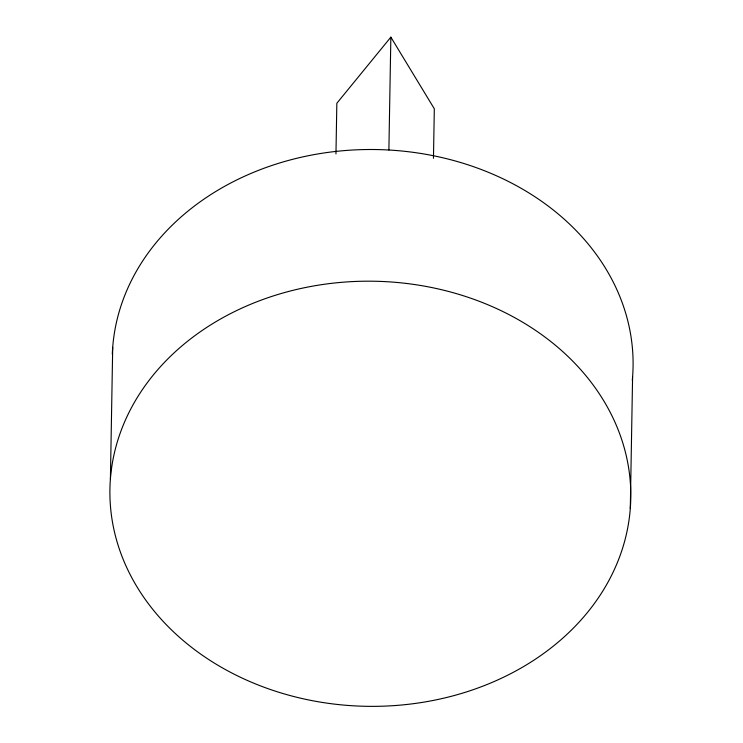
<?xml version="1.0" encoding="UTF-8"?>
<svg xmlns="http://www.w3.org/2000/svg" width="743" height="743" viewBox="0 0 743 743"><rect width="100%" height="100%" fill="white"/><g stroke="black" fill="none" stroke-linecap="round" stroke-linejoin="round"><path stroke-width="1.11" d="M110.41 479.003L112.704 347.325M335.957 153.931L336.839 103.258L390.855 37.15L434.321 108.794L433.457 158.315M388.886 150.021L390.855 37.15M630.296 508.537A260.468 212.572 1 0 0 254.44 302.726A260.468 212.572 1 0 0 226.318 670.056A260.468 212.572 1 0 0 630.296 508.537L632.59 376.859M112.314 354.225A260.468 212.572 1 0 1 386.722 149.9A260.468 212.572 1 0 1 632.302 380.221"/></g></svg>
